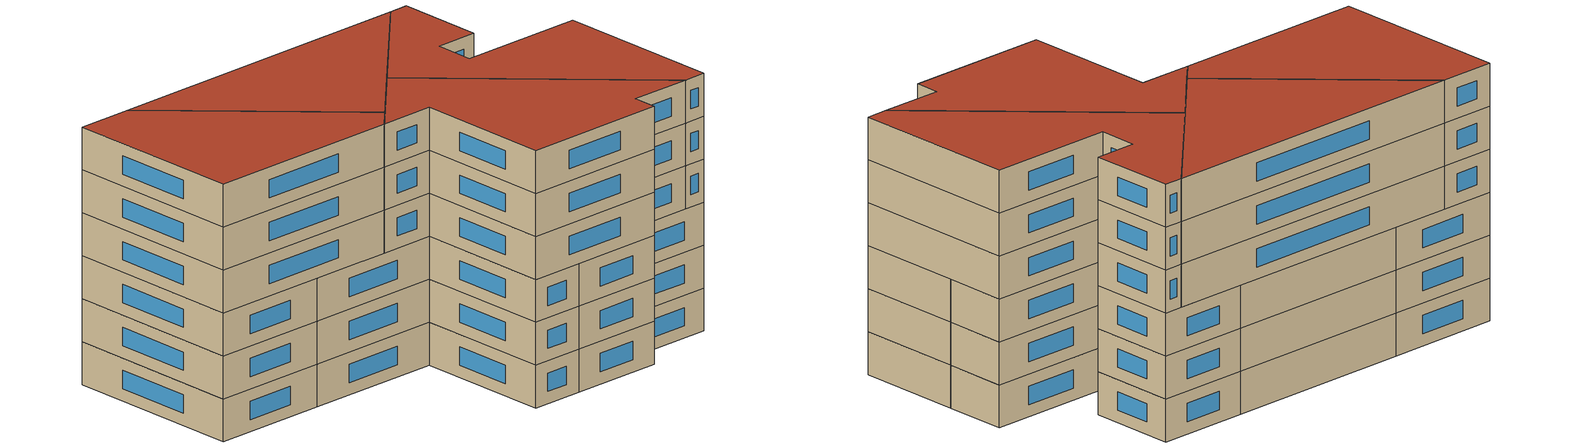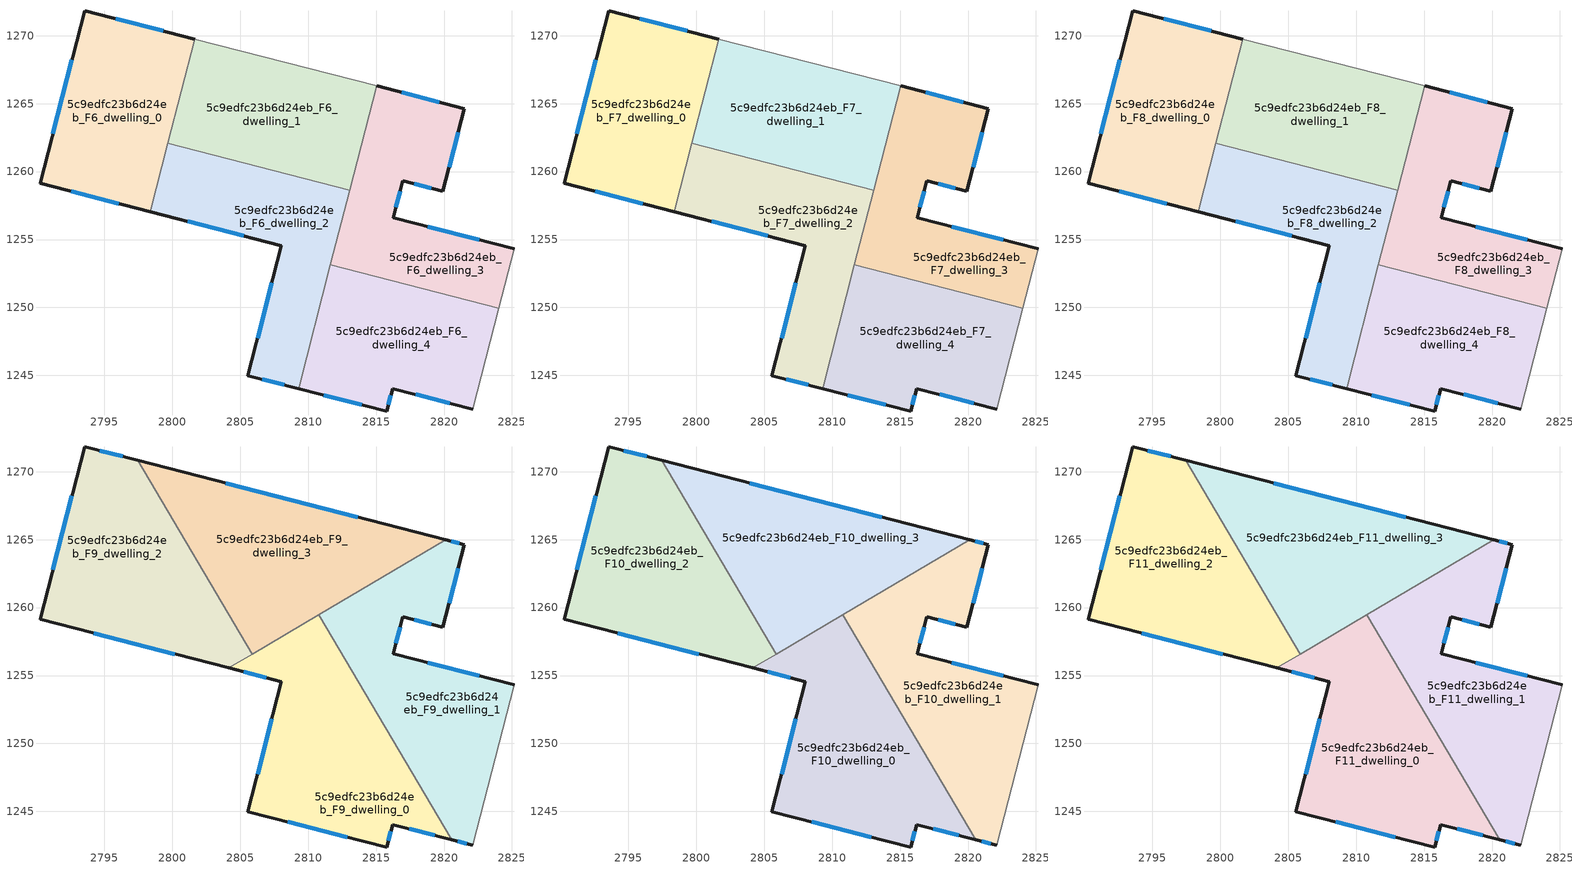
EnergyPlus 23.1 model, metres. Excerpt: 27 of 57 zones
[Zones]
5c9edfc23b6d24eb_F6_dwelling_0
 floor to 5c9edfc23b6d24eb_F5_dwelling_0 (EU_floor_Construction): 2801.64,1269.76 2798.36,1257.05 2790.26,1259.14 2793.54,1271.84 z18
 wall outside (EU_wall_Construction): 2801.64,1269.76 2793.54,1271.84 2790.26,1259.14 2798.36,1257.05 z18:21
 wall to 5c9edfc23b6d24eb_F6_dwelling_1 (EU_wall_Construction): 2799.66,1262.07 2801.64,1269.76 z18:21
 wall to 5c9edfc23b6d24eb_F6_dwelling_2 (EU_wall_Construction): 2798.36,1257.05 2799.66,1262.07 z18:21
 window (EU_Window_Construction): 2792.58,1258.54 2796.05,1257.65 / 2792.6,1268.21 2791.2,1262.77 / 2799.32,1270.35 2795.85,1271.25 z18.86:20.14
5c9edfc23b6d24eb_F6_dwelling_1
 floor to 5c9edfc23b6d24eb_F5_dwelling_1 (EU_floor_Construction): 2815.03,1266.3 2813.05,1258.62 2799.66,1262.07 2801.64,1269.76 z18
 wall to 5c9edfc23b6d24eb_F6_dwelling_2 (EU_wall_Construction): 2799.66,1262.07 2813.05,1258.62 z18:21
 wall adiabatic (EU_wall_Construction): 2815.03,1266.3 2801.64,1269.76 z18:21
 wall to 5c9edfc23b6d24eb_F6_dwelling_3 (EU_wall_Construction): 2813.05,1258.62 2815.03,1266.3 z18:21
5c9edfc23b6d24eb_F6_dwelling_2
 floor to 5c9edfc23b6d24eb_F5_dwelling_2 (EU_floor_Construction): 2813.05,1258.62 2809.29,1244.03 2805.57,1244.99 2808.04,1254.56 2798.36,1257.05 2799.66,1262.07 z18
 wall outside (EU_wall_Construction): 2798.36,1257.05 2808.04,1254.56 2805.57,1244.99 2809.29,1244.03 z18:21
 wall to 5c9edfc23b6d24eb_F6_dwelling_4 (EU_wall_Construction): 2809.29,1244.03 2811.64,1253.13 z18:21
 wall to 5c9edfc23b6d24eb_F6_dwelling_3 (EU_wall_Construction): 2811.64,1253.13 2813.05,1258.62 z18:21
 window (EU_Window_Construction): 2806.63,1244.71 2808.23,1244.3 / 2807.33,1251.82 2806.27,1247.72 / 2801.13,1256.34 2805.27,1255.27 z18.86:20.14
5c9edfc23b6d24eb_F6_dwelling_3
 floor to 5c9edfc23b6d24eb_F5_dwelling_3 (EU_floor_Construction): 2821.49,1264.64 2819.92,1258.57 2816.96,1259.33 2816.26,1256.61 2825.15,1254.32 2824.02,1249.94 2811.64,1253.13 2815.03,1266.3 z18
 wall outside (EU_wall_Construction): 2825.15,1254.32 2816.26,1256.61 2816.96,1259.33 2819.92,1258.57 2821.49,1264.64 2815.03,1266.3 z18:21
 wall adiabatic (EU_wall_Construction): 2824.02,1249.94 2825.15,1254.32 z18:21
 wall to 5c9edfc23b6d24eb_F6_dwelling_4 (EU_wall_Construction): 2811.64,1253.13 2824.02,1249.94 z18:21
 window (EU_Window_Construction): 2820.37,1260.3 2821.04,1262.9 / 2817.81,1259.11 2819.08,1258.79 / 2816.46,1257.39 2816.76,1258.56 / 2822.61,1254.97 2818.8,1255.96 / 2819.64,1265.11 2816.88,1265.83 z18.86:20.14
5c9edfc23b6d24eb_F6_dwelling_4
 floor to 5c9edfc23b6d24eb_F5_dwelling_4 (EU_floor_Construction): 2824.02,1249.94 2822.1,1242.51 2816.22,1244.03 2815.79,1242.35 2809.29,1244.03 2811.64,1253.13 z18
 wall outside (EU_wall_Construction): 2809.29,1244.03 2815.79,1242.35 2816.22,1244.03 2822.1,1242.51 z18:21
 wall adiabatic (EU_wall_Construction): 2822.1,1242.51 2824.02,1249.94 z18:21
 window (EU_Window_Construction): 2811.15,1243.55 2813.93,1242.83 / 2817.9,1243.59 2820.42,1242.94 / 2815.91,1242.83 2816.1,1243.55 z18.86:20.14
5c9edfc23b6d24eb_F7_dwelling_0
 floor to 5c9edfc23b6d24eb_F6_dwelling_0 (EU_floor_Construction): 2801.64,1269.76 2798.36,1257.05 2790.26,1259.14 2793.54,1271.84 z21
 wall outside (EU_wall_Construction): 2801.64,1269.76 2793.54,1271.84 2790.26,1259.14 2798.36,1257.05 z21:24
 wall to 5c9edfc23b6d24eb_F7_dwelling_1 (EU_wall_Construction): 2799.66,1262.07 2801.64,1269.76 z21:24
 wall to 5c9edfc23b6d24eb_F7_dwelling_2 (EU_wall_Construction): 2798.36,1257.05 2799.66,1262.07 z21:24
 window (EU_Window_Construction): 2792.58,1258.54 2796.05,1257.65 / 2792.6,1268.21 2791.2,1262.77 / 2799.32,1270.35 2795.85,1271.25 z21.86:23.14
5c9edfc23b6d24eb_F7_dwelling_1
 floor to 5c9edfc23b6d24eb_F6_dwelling_1 (EU_floor_Construction): 2815.03,1266.3 2813.05,1258.62 2799.66,1262.07 2801.64,1269.76 z21
 wall to 5c9edfc23b6d24eb_F7_dwelling_2 (EU_wall_Construction): 2799.66,1262.07 2813.05,1258.62 z21:24
 wall adiabatic (EU_wall_Construction): 2815.03,1266.3 2801.64,1269.76 z21:24
 wall to 5c9edfc23b6d24eb_F7_dwelling_3 (EU_wall_Construction): 2813.05,1258.62 2815.03,1266.3 z21:24
5c9edfc23b6d24eb_F7_dwelling_2
 floor to 5c9edfc23b6d24eb_F6_dwelling_2 (EU_floor_Construction): 2813.05,1258.62 2809.29,1244.03 2805.57,1244.99 2808.04,1254.56 2798.36,1257.05 2799.66,1262.07 z21
 wall outside (EU_wall_Construction): 2798.36,1257.05 2808.04,1254.56 2805.57,1244.99 2809.29,1244.03 z21:24
 wall to 5c9edfc23b6d24eb_F7_dwelling_4 (EU_wall_Construction): 2809.29,1244.03 2811.64,1253.13 z21:24
 wall to 5c9edfc23b6d24eb_F7_dwelling_3 (EU_wall_Construction): 2811.64,1253.13 2813.05,1258.62 z21:24
 window (EU_Window_Construction): 2806.63,1244.71 2808.23,1244.3 / 2807.33,1251.82 2806.27,1247.72 / 2801.13,1256.34 2805.27,1255.27 z21.86:23.14
5c9edfc23b6d24eb_F7_dwelling_3
 floor to 5c9edfc23b6d24eb_F6_dwelling_3 (EU_floor_Construction): 2821.49,1264.64 2819.92,1258.57 2816.96,1259.33 2816.26,1256.61 2825.15,1254.32 2824.02,1249.94 2811.64,1253.13 2815.03,1266.3 z21
 wall outside (EU_wall_Construction): 2825.15,1254.32 2816.26,1256.61 2816.96,1259.33 2819.92,1258.57 2821.49,1264.64 2815.03,1266.3 z21:24
 wall adiabatic (EU_wall_Construction): 2824.02,1249.94 2825.15,1254.32 z21:24
 wall to 5c9edfc23b6d24eb_F7_dwelling_4 (EU_wall_Construction): 2811.64,1253.13 2824.02,1249.94 z21:24
 window (EU_Window_Construction): 2820.37,1260.3 2821.04,1262.9 / 2817.81,1259.11 2819.08,1258.79 / 2816.46,1257.39 2816.76,1258.56 / 2822.61,1254.97 2818.8,1255.96 / 2819.64,1265.11 2816.88,1265.83 z21.86:23.14
5c9edfc23b6d24eb_F7_dwelling_4
 floor to 5c9edfc23b6d24eb_F6_dwelling_4 (EU_floor_Construction): 2824.02,1249.94 2822.1,1242.51 2816.22,1244.03 2815.79,1242.35 2809.29,1244.03 2811.64,1253.13 z21
 wall outside (EU_wall_Construction): 2809.29,1244.03 2815.79,1242.35 2816.22,1244.03 2822.1,1242.51 z21:24
 wall adiabatic (EU_wall_Construction): 2822.1,1242.51 2824.02,1249.94 z21:24
 window (EU_Window_Construction): 2811.15,1243.55 2813.93,1242.83 / 2817.9,1243.59 2820.42,1242.94 / 2815.91,1242.83 2816.1,1243.55 z21.86:23.14
5c9edfc23b6d24eb_F8_dwelling_0
 floor to 5c9edfc23b6d24eb_F7_dwelling_0 (EU_floor_Construction): 2801.64,1269.76 2798.36,1257.05 2790.26,1259.14 2793.54,1271.84 z24
 wall outside (EU_wall_Construction): 2801.64,1269.76 2793.54,1271.84 2790.26,1259.14 2798.36,1257.05 z24:27
 wall to 5c9edfc23b6d24eb_F8_dwelling_1 (EU_wall_Construction): 2799.66,1262.07 2801.64,1269.76 z24:27
 wall to 5c9edfc23b6d24eb_F8_dwelling_2 (EU_wall_Construction): 2798.36,1257.05 2799.66,1262.07 z24:27
 window (EU_Window_Construction): 2792.58,1258.54 2796.05,1257.65 / 2792.6,1268.21 2791.2,1262.77 / 2799.32,1270.35 2795.85,1271.25 z24.86:26.14
5c9edfc23b6d24eb_F8_dwelling_1
 floor to 5c9edfc23b6d24eb_F7_dwelling_1 (EU_floor_Construction): 2815.03,1266.3 2813.05,1258.62 2799.66,1262.07 2801.64,1269.76 z24
 wall to 5c9edfc23b6d24eb_F8_dwelling_2 (EU_wall_Construction): 2799.66,1262.07 2813.05,1258.62 z24:27
 wall adiabatic (EU_wall_Construction): 2815.03,1266.3 2801.64,1269.76 z24:27
 wall to 5c9edfc23b6d24eb_F8_dwelling_3 (EU_wall_Construction): 2813.05,1258.62 2815.03,1266.3 z24:27
5c9edfc23b6d24eb_F8_dwelling_2
 floor to 5c9edfc23b6d24eb_F7_dwelling_2 (EU_floor_Construction): 2813.05,1258.62 2809.29,1244.03 2805.57,1244.99 2808.04,1254.56 2798.36,1257.05 2799.66,1262.07 z24
 wall outside (EU_wall_Construction): 2798.36,1257.05 2808.04,1254.56 2805.57,1244.99 2809.29,1244.03 z24:27
 wall to 5c9edfc23b6d24eb_F8_dwelling_4 (EU_wall_Construction): 2809.29,1244.03 2811.64,1253.13 z24:27
 wall to 5c9edfc23b6d24eb_F8_dwelling_3 (EU_wall_Construction): 2811.64,1253.13 2813.05,1258.62 z24:27
 window (EU_Window_Construction): 2806.63,1244.71 2808.23,1244.3 / 2807.33,1251.82 2806.27,1247.72 / 2801.13,1256.34 2805.27,1255.27 z24.86:26.14
5c9edfc23b6d24eb_F8_dwelling_3
 floor to 5c9edfc23b6d24eb_F7_dwelling_3 (EU_floor_Construction): 2821.49,1264.64 2819.92,1258.57 2816.96,1259.33 2816.26,1256.61 2825.15,1254.32 2824.02,1249.94 2811.64,1253.13 2815.03,1266.3 z24
 wall outside (EU_wall_Construction): 2825.15,1254.32 2816.26,1256.61 2816.96,1259.33 2819.92,1258.57 2821.49,1264.64 2815.03,1266.3 z24:27
 wall adiabatic (EU_wall_Construction): 2824.02,1249.94 2825.15,1254.32 z24:27
 wall to 5c9edfc23b6d24eb_F8_dwelling_4 (EU_wall_Construction): 2811.64,1253.13 2824.02,1249.94 z24:27
 window (EU_Window_Construction): 2820.37,1260.3 2821.04,1262.9 / 2817.81,1259.11 2819.08,1258.79 / 2816.46,1257.39 2816.76,1258.56 / 2822.61,1254.97 2818.8,1255.96 / 2819.64,1265.11 2816.88,1265.83 z24.86:26.14
5c9edfc23b6d24eb_F8_dwelling_4
 floor to 5c9edfc23b6d24eb_F7_dwelling_4 (EU_floor_Construction): 2824.02,1249.94 2822.1,1242.51 2816.22,1244.03 2815.79,1242.35 2809.29,1244.03 2811.64,1253.13 z24
 wall outside (EU_wall_Construction): 2809.29,1244.03 2815.79,1242.35 2816.22,1244.03 2822.1,1242.51 z24:27
 wall adiabatic (EU_wall_Construction): 2822.1,1242.51 2824.02,1249.94 z24:27
 window (EU_Window_Construction): 2811.15,1243.55 2813.93,1242.83 / 2817.9,1243.59 2820.42,1242.94 / 2815.91,1242.83 2816.1,1243.55 z24.86:26.14
5c9edfc23b6d24eb_F9_dwelling_0
 floor to 5c9edfc23b6d24eb_F8_dwelling_4 (EU_floor_Construction): 2815.04,1252.26 2820.56,1242.91 2816.22,1244.03 2815.79,1242.35 2809.29,1244.03 2811.64,1253.13 z27
 floor to 5c9edfc23b6d24eb_F8_dwelling_2 (EU_floor_Construction): 2810.97,1259.16 2812.52,1256.53 2809.29,1244.03 2805.57,1244.99 2808.04,1254.56 2804.16,1255.56 2810.48,1259.29 z27
 floor to 5c9edfc23b6d24eb_F8_dwelling_3 (EU_floor_Construction): 2812.52,1256.53 2815.04,1252.26 2811.64,1253.13 z27
 floor to 5c9edfc23b6d24eb_F8_dwelling_1 (EU_floor_Construction): 2810.78,1259.47 2810.97,1259.16 2810.48,1259.29 z27
 wall outside (EU_wall_Construction): 2804.16,1255.56 2808.04,1254.56 2805.57,1244.99 2815.79,1242.35 2816.22,1244.03 2820.56,1242.91 z27:30
 wall to 5c9edfc23b6d24eb_F9_dwelling_1 (EU_wall_Construction): 2820.56,1242.91 2810.78,1259.47 z27:30
 wall to 5c9edfc23b6d24eb_F9_dwelling_3 (EU_wall_Construction): 2810.78,1259.47 2805.87,1256.57 z27:30
 wall to 5c9edfc23b6d24eb_F9_dwelling_2 (EU_wall_Construction): 2805.87,1256.57 2804.16,1255.56 z27:30
 window (EU_Window_Construction): 2807.33,1251.82 2806.27,1247.72 / 2805.27,1255.27 2806.93,1254.84 / 2817.46,1243.71 2819.32,1243.23 / 2815.91,1242.83 2816.1,1243.55 / 2808.49,1244.23 2812.87,1243.1 z27.86:29.14
5c9edfc23b6d24eb_F9_dwelling_1
 floor to 5c9edfc23b6d24eb_F8_dwelling_3 (EU_floor_Construction): 2821.49,1264.64 2819.92,1258.57 2816.96,1259.33 2816.26,1256.61 2825.15,1254.32 2824.02,1249.94 2815.04,1252.26 2812.52,1256.54 2813.72,1261.2 2820.14,1264.99 z27
 floor to 5c9edfc23b6d24eb_F8_dwelling_4 (EU_floor_Construction): 2824.02,1249.94 2822.1,1242.51 2820.56,1242.91 2815.04,1252.26 z27
 floor to 5c9edfc23b6d24eb_F8_dwelling_1 (EU_floor_Construction): 2813.72,1261.2 2813.05,1258.62 2810.97,1259.16 2810.78,1259.47 z27
 floor to 5c9edfc23b6d24eb_F8_dwelling_2 (EU_floor_Construction): 2813.05,1258.62 2812.52,1256.54 2810.97,1259.16 z27
 wall outside (EU_wall_Construction): 2820.56,1242.91 2822.1,1242.51 / 2825.15,1254.32 2816.26,1256.61 2816.96,1259.33 2819.92,1258.57 2821.49,1264.64 2820.14,1264.99 z27:30
 wall adiabatic (EU_wall_Construction): 2822.1,1242.51 2825.15,1254.32 z27:30
 wall to 5c9edfc23b6d24eb_F9_dwelling_3 (EU_wall_Construction): 2820.14,1264.99 2810.79,1259.47 z27:30
 window (EU_Window_Construction): 2821,1242.79 2821.66,1242.62 / 2821.1,1264.74 2820.52,1264.89 / 2820.37,1260.3 2821.04,1262.9 / 2817.81,1259.11 2819.08,1258.79 / 2816.46,1257.39 2816.76,1258.56 / 2822.61,1254.97 2818.8,1255.96 z27.86:29.14
5c9edfc23b6d24eb_F9_dwelling_2
 floor to 5c9edfc23b6d24eb_F8_dwelling_0 (EU_floor_Construction): 2797.46,1270.83 2800.56,1265.58 2798.36,1257.05 2790.26,1259.14 2793.54,1271.84 z27
 floor to 5c9edfc23b6d24eb_F8_dwelling_1 (EU_floor_Construction): 2800.56,1265.58 2803.16,1261.17 2799.66,1262.07 z27
 floor to 5c9edfc23b6d24eb_F8_dwelling_2 (EU_floor_Construction): 2803.16,1261.17 2805.87,1256.57 2804.16,1255.56 2798.36,1257.05 2799.66,1262.07 z27
 wall outside (EU_wall_Construction): 2797.46,1270.83 2793.54,1271.84 2790.26,1259.14 2804.16,1255.56 z27:30
 wall to 5c9edfc23b6d24eb_F9_dwelling_3 (EU_wall_Construction): 2805.87,1256.57 2797.46,1270.83 z27:30
 window (EU_Window_Construction): 2794.23,1258.11 2800.19,1256.58 / 2792.6,1268.21 2791.2,1262.77 / 2796.34,1271.12 2794.66,1271.56 z27.86:29.14
5c9edfc23b6d24eb_F9_dwelling_3
 floor to 5c9edfc23b6d24eb_F8_dwelling_1 (EU_floor_Construction): 2815.03,1266.3 2813.72,1261.2 2810.48,1259.29 2803.16,1261.17 2800.56,1265.58 2801.64,1269.76 z27
 floor to 5c9edfc23b6d24eb_F8_dwelling_0 (EU_floor_Construction): 2801.64,1269.76 2800.56,1265.58 2797.46,1270.83 z27
 floor to 5c9edfc23b6d24eb_F8_dwelling_3 (EU_floor_Construction): 2820.14,1264.99 2813.72,1261.2 2815.03,1266.3 z27
 floor to 5c9edfc23b6d24eb_F8_dwelling_2 (EU_floor_Construction): 2810.48,1259.29 2805.87,1256.57 2803.16,1261.17 z27
 wall outside (EU_wall_Construction): 2820.14,1264.99 2797.46,1270.83 z27:30
 window (EU_Window_Construction): 2813.66,1266.66 2803.94,1269.16 z27.86:29.14
5c9edfc23b6d24eb_F10_dwelling_0
 floor to 5c9edfc23b6d24eb_F9_dwelling_0 (EU_floor_Construction): 2810.78,1259.47 2820.56,1242.91 2816.22,1244.03 2815.79,1242.35 2805.57,1244.99 2808.04,1254.56 2804.16,1255.56 z30
 wall outside (EU_wall_Construction): 2804.16,1255.56 2808.04,1254.56 2805.57,1244.99 2815.79,1242.35 2816.22,1244.03 2820.56,1242.91 z30:33
 wall to 5c9edfc23b6d24eb_F10_dwelling_1 (EU_wall_Construction): 2820.56,1242.91 2810.78,1259.47 z30:33
 wall to 5c9edfc23b6d24eb_F10_dwelling_3 (EU_wall_Construction): 2810.78,1259.47 2805.87,1256.57 z30:33
 wall to 5c9edfc23b6d24eb_F10_dwelling_2 (EU_wall_Construction): 2805.87,1256.57 2804.16,1255.56 z30:33
 window (EU_Window_Construction): 2807.33,1251.82 2806.27,1247.72 / 2805.27,1255.27 2806.93,1254.84 / 2817.46,1243.71 2819.32,1243.23 / 2815.91,1242.83 2816.1,1243.55 / 2808.49,1244.23 2812.87,1243.1 z30.86:32.14
5c9edfc23b6d24eb_F10_dwelling_1
 floor to 5c9edfc23b6d24eb_F9_dwelling_1 (EU_floor_Construction): 2821.49,1264.64 2819.92,1258.57 2816.96,1259.33 2816.26,1256.61 2825.15,1254.32 2822.1,1242.51 2820.56,1242.91 2810.78,1259.47 2820.14,1264.99 z30
 wall outside (EU_wall_Construction): 2820.56,1242.91 2822.1,1242.51 / 2825.15,1254.32 2816.26,1256.61 2816.96,1259.33 2819.92,1258.57 2821.49,1264.64 2820.14,1264.99 z30:33
 wall adiabatic (EU_wall_Construction): 2822.1,1242.51 2825.15,1254.32 z30:33
 wall to 5c9edfc23b6d24eb_F10_dwelling_3 (EU_wall_Construction): 2820.14,1264.99 2810.79,1259.47 z30:33
 window (EU_Window_Construction): 2821,1242.79 2821.66,1242.62 / 2821.1,1264.74 2820.52,1264.89 / 2820.37,1260.3 2821.04,1262.9 / 2817.81,1259.11 2819.08,1258.79 / 2816.46,1257.39 2816.76,1258.56 / 2822.61,1254.97 2818.8,1255.96 z30.86:32.14
5c9edfc23b6d24eb_F10_dwelling_2
 floor to 5c9edfc23b6d24eb_F9_dwelling_2 (EU_floor_Construction): 2797.46,1270.83 2805.87,1256.57 2804.16,1255.56 2790.26,1259.14 2793.54,1271.84 z30
 wall outside (EU_wall_Construction): 2797.46,1270.83 2793.54,1271.84 2790.26,1259.14 2804.16,1255.56 z30:33
 wall to 5c9edfc23b6d24eb_F10_dwelling_3 (EU_wall_Construction): 2805.87,1256.57 2797.46,1270.83 z30:33
 window (EU_Window_Construction): 2794.23,1258.11 2800.19,1256.58 / 2792.6,1268.21 2791.2,1262.77 / 2796.34,1271.12 2794.66,1271.56 z30.86:32.14
5c9edfc23b6d24eb_F10_dwelling_3
 floor to 5c9edfc23b6d24eb_F9_dwelling_3 (EU_floor_Construction): 2820.14,1264.99 2805.87,1256.57 2797.46,1270.83 z30
 wall outside (EU_wall_Construction): 2820.14,1264.99 2797.46,1270.83 z30:33
 window (EU_Window_Construction): 2813.66,1266.66 2803.94,1269.16 z30.86:32.14
5c9edfc23b6d24eb_F11_dwelling_0
 floor to 5c9edfc23b6d24eb_F10_dwelling_0 (EU_floor_Construction): 2810.78,1259.47 2820.56,1242.91 2816.22,1244.03 2815.79,1242.35 2805.57,1244.99 2808.04,1254.56 2804.16,1255.56 z33
 wall outside (EU_wall_Construction): 2804.16,1255.56 2808.04,1254.56 2805.57,1244.99 2815.79,1242.35 2816.22,1244.03 2820.56,1242.91 z33:36
 wall to 5c9edfc23b6d24eb_F11_dwelling_1 (EU_wall_Construction): 2820.56,1242.91 2810.78,1259.47 z33:36
 wall to 5c9edfc23b6d24eb_F11_dwelling_3 (EU_wall_Construction): 2810.78,1259.47 2805.87,1256.57 z33:36
 wall to 5c9edfc23b6d24eb_F11_dwelling_2 (EU_wall_Construction): 2805.87,1256.57 2804.16,1255.56 z33:36
 window (EU_Window_Construction): 2807.33,1251.82 2806.27,1247.72 / 2805.27,1255.27 2806.93,1254.84 / 2817.46,1243.71 2819.32,1243.23 / 2815.91,1242.83 2816.1,1243.55 / 2808.49,1244.23 2812.87,1243.1 z33.86:35.14
 roof outside (EU_roof_Construction): 2820.56,1242.91 2810.78,1259.47 2804.16,1255.56 2808.04,1254.56 2805.57,1244.99 2815.79,1242.35 2816.22,1244.03 z36
5c9edfc23b6d24eb_F11_dwelling_1
 floor to 5c9edfc23b6d24eb_F10_dwelling_1 (EU_floor_Construction): 2821.49,1264.64 2819.92,1258.57 2816.96,1259.33 2816.26,1256.61 2825.15,1254.32 2822.1,1242.51 2820.56,1242.91 2810.78,1259.47 2820.14,1264.99 z33
 wall outside (EU_wall_Construction): 2820.56,1242.91 2822.1,1242.51 / 2825.15,1254.32 2816.26,1256.61 2816.96,1259.33 2819.92,1258.57 2821.49,1264.64 2820.14,1264.99 z33:36
 wall adiabatic (EU_wall_Construction): 2822.1,1242.51 2825.15,1254.32 z33:36
 wall to 5c9edfc23b6d24eb_F11_dwelling_3 (EU_wall_Construction): 2820.14,1264.99 2810.79,1259.47 z33:36
 window (EU_Window_Construction): 2821,1242.79 2821.66,1242.62 / 2821.1,1264.74 2820.52,1264.89 / 2820.37,1260.3 2821.04,1262.9 / 2817.81,1259.11 2819.08,1258.79 / 2816.46,1257.39 2816.76,1258.56 / 2822.61,1254.97 2818.8,1255.96 z33.86:35.14
 roof outside (EU_roof_Construction): 2822.1,1242.51 2825.15,1254.32 2816.26,1256.61 2816.96,1259.33 2819.92,1258.57 2821.49,1264.64 2820.14,1264.99 2810.78,1259.47 2820.56,1242.91 z36
5c9edfc23b6d24eb_F11_dwelling_2
 floor to 5c9edfc23b6d24eb_F10_dwelling_2 (EU_floor_Construction): 2797.46,1270.83 2805.87,1256.57 2804.16,1255.56 2790.26,1259.14 2793.54,1271.84 z33
 wall outside (EU_wall_Construction): 2797.46,1270.83 2793.54,1271.84 2790.26,1259.14 2804.16,1255.56 z33:36
 wall to 5c9edfc23b6d24eb_F11_dwelling_3 (EU_wall_Construction): 2805.87,1256.57 2797.46,1270.83 z33:36
 window (EU_Window_Construction): 2794.23,1258.11 2800.19,1256.58 / 2792.6,1268.21 2791.2,1262.77 / 2796.34,1271.12 2794.66,1271.56 z33.86:35.14
 roof outside (EU_roof_Construction): 2805.87,1256.57 2797.46,1270.83 2793.54,1271.84 2790.26,1259.14 2804.16,1255.56 z36
5c9edfc23b6d24eb_F11_dwelling_3
 floor to 5c9edfc23b6d24eb_F10_dwelling_3 (EU_floor_Construction): 2820.14,1264.99 2805.87,1256.57 2797.46,1270.83 z33
 wall outside (EU_wall_Construction): 2820.14,1264.99 2797.46,1270.83 z33:36
 window (EU_Window_Construction): 2813.66,1266.66 2803.94,1269.16 z33.86:35.14
 roof outside (EU_roof_Construction): 2820.14,1264.99 2797.46,1270.83 2805.87,1256.57 z36
[Building]
EU S2 Campaign: North Axis=0; Terrain=City; Solar Distribution=FullExterior
[Site:Location]
Helsinki-Vantaa.AP: Latitude=60.317; Longitude=24.963; Time Zone=2; Elevation=54.6
[SizingPeriod:WeatherFileDays]
AnnualSizingPeriod: Begin Month=1; Begin Day of Month=1; End Month=12; End Day of Month=31; Day of Week for Start Day=Monday; Use Weather File Daylight Saving Period=No; Use Weather File Rain and Snow Indicators=No
[MATERIAL]
EU_InternalMass_Material: Roughness=MediumRough; Thickness=0.1; Conductivity=1; Density=1800; Specific Heat=900; Thermal Absorptance=0.9; Solar Absorptance=0.7; Visible Absorptance=0.7
[MATERIAL:NOMASS] Roughness=MediumRough; Thermal Absorptance=0.9; Solar Absorptance=0.7; Visible Absorptance=0.7
Name | Thermal Resistance
EU_wall_NoMass | 5.91765
EU_roof_NoMass | 11.1778
EU_floor_NoMass | 6.2875
[WINDOWMATERIAL:SIMPLEGLAZINGSYSTEM]
EU_Window_SimpleGlazing: UFactor=0.994035; Solar Heat Gain Coefficient=0.7; Visible Transmittance=0.7
[CONSTRUCTION]
EU_wall_Construction: EU_wall_NoMass
EU_roof_Construction: EU_roof_NoMass
EU_floor_Construction: EU_floor_NoMass
EU_Window_Construction: EU_Window_SimpleGlazing
EU_InternalMass_Construction: EU_InternalMass_Material
[ZONE] Type=1; Multiplier=1; Ceiling Height=autocalculate; Floor Area=autocalculate; Part of Total Floor Area=Yes
Name | Volume
5c9edfc23b6d24eb_F6_dwelling_0; 5c9edfc23b6d24eb_F7_dwelling_0; 5c9edfc23b6d24eb_F8_dwelling_0 | 329.24
5c9edfc23b6d24eb_F9_dwelling_0; 5c9edfc23b6d24eb_F10_dwelling_0; 5c9edfc23b6d24eb_F11_dwelling_0 | 411.517
5c9edfc23b6d24eb_F6_dwelling_1; 5c9edfc23b6d24eb_F7_dwelling_1; 5c9edfc23b6d24eb_F8_dwelling_1 | 329.251
5c9edfc23b6d24eb_F9_dwelling_1; 5c9edfc23b6d24eb_F10_dwelling_1; 5c9edfc23b6d24eb_F11_dwelling_1 | 411.578
5c9edfc23b6d24eb_F6_dwelling_2; 5c9edfc23b6d24eb_F7_dwelling_2; 5c9edfc23b6d24eb_F8_dwelling_2 | 329.258
5c9edfc23b6d24eb_F9_dwelling_2; 5c9edfc23b6d24eb_F10_dwelling_2; 5c9edfc23b6d24eb_F11_dwelling_2 | 411.571
5c9edfc23b6d24eb_F6_dwelling_3; 5c9edfc23b6d24eb_F7_dwelling_3; 5c9edfc23b6d24eb_F8_dwelling_3 | 329.235
5c9edfc23b6d24eb_F9_dwelling_3; 5c9edfc23b6d24eb_F10_dwelling_3; 5c9edfc23b6d24eb_F11_dwelling_3 | 411.538
5c9edfc23b6d24eb_F6_dwelling_4; 5c9edfc23b6d24eb_F7_dwelling_4; 5c9edfc23b6d24eb_F8_dwelling_4 | 329.231
[INTERNALMASS] Construction=EU_InternalMass_Construction
Name | Zone or ZoneList | Surface Area
5c9edfc23b6d24eb_F6_dwelling_0_EU_InternalMass | 5c9edfc23b6d24eb_F6_dwelling_0 | 109.746
5c9edfc23b6d24eb_F6_dwelling_1_EU_InternalMass | 5c9edfc23b6d24eb_F6_dwelling_1 | 109.748
5c9edfc23b6d24eb_F6_dwelling_2_EU_InternalMass | 5c9edfc23b6d24eb_F6_dwelling_2 | 109.755
5c9edfc23b6d24eb_F6_dwelling_3_EU_InternalMass | 5c9edfc23b6d24eb_F6_dwelling_3 | 109.744
5c9edfc23b6d24eb_F6_dwelling_4_EU_InternalMass | 5c9edfc23b6d24eb_F6_dwelling_4 | 109.743
5c9edfc23b6d24eb_F7_dwelling_0_EU_InternalMass | 5c9edfc23b6d24eb_F7_dwelling_0 | 109.746
5c9edfc23b6d24eb_F7_dwelling_1_EU_InternalMass | 5c9edfc23b6d24eb_F7_dwelling_1 | 109.748
5c9edfc23b6d24eb_F7_dwelling_2_EU_InternalMass | 5c9edfc23b6d24eb_F7_dwelling_2 | 109.755
5c9edfc23b6d24eb_F7_dwelling_3_EU_InternalMass | 5c9edfc23b6d24eb_F7_dwelling_3 | 109.744
5c9edfc23b6d24eb_F7_dwelling_4_EU_InternalMass | 5c9edfc23b6d24eb_F7_dwelling_4 | 109.743
5c9edfc23b6d24eb_F8_dwelling_0_EU_InternalMass | 5c9edfc23b6d24eb_F8_dwelling_0 | 109.746
5c9edfc23b6d24eb_F8_dwelling_1_EU_InternalMass | 5c9edfc23b6d24eb_F8_dwelling_1 | 109.748
5c9edfc23b6d24eb_F8_dwelling_2_EU_InternalMass | 5c9edfc23b6d24eb_F8_dwelling_2 | 109.755
5c9edfc23b6d24eb_F8_dwelling_3_EU_InternalMass | 5c9edfc23b6d24eb_F8_dwelling_3 | 109.744
5c9edfc23b6d24eb_F8_dwelling_4_EU_InternalMass | 5c9edfc23b6d24eb_F8_dwelling_4 | 109.743
5c9edfc23b6d24eb_F9_dwelling_0_EU_InternalMass | 5c9edfc23b6d24eb_F9_dwelling_0 | 137.172
5c9edfc23b6d24eb_F9_dwelling_1_EU_InternalMass | 5c9edfc23b6d24eb_F9_dwelling_1 | 137.192
5c9edfc23b6d24eb_F9_dwelling_2_EU_InternalMass | 5c9edfc23b6d24eb_F9_dwelling_2 | 137.19
5c9edfc23b6d24eb_F9_dwelling_3_EU_InternalMass | 5c9edfc23b6d24eb_F9_dwelling_3 | 137.179
5c9edfc23b6d24eb_F10_dwelling_0_EU_InternalMass | 5c9edfc23b6d24eb_F10_dwelling_0 | 137.172
5c9edfc23b6d24eb_F10_dwelling_1_EU_InternalMass | 5c9edfc23b6d24eb_F10_dwelling_1 | 137.192
5c9edfc23b6d24eb_F10_dwelling_2_EU_InternalMass | 5c9edfc23b6d24eb_F10_dwelling_2 | 137.19
5c9edfc23b6d24eb_F10_dwelling_3_EU_InternalMass | 5c9edfc23b6d24eb_F10_dwelling_3 | 137.179
5c9edfc23b6d24eb_F11_dwelling_0_EU_InternalMass | 5c9edfc23b6d24eb_F11_dwelling_0 | 137.172
5c9edfc23b6d24eb_F11_dwelling_1_EU_InternalMass | 5c9edfc23b6d24eb_F11_dwelling_1 | 137.192
5c9edfc23b6d24eb_F11_dwelling_2_EU_InternalMass | 5c9edfc23b6d24eb_F11_dwelling_2 | 137.19
5c9edfc23b6d24eb_F11_dwelling_3_EU_InternalMass | 5c9edfc23b6d24eb_F11_dwelling_3 | 137.179
[OTHEREQUIPMENT] Fuel Type=Electricity; Design Level Calculation Method=Watts/Area; Power per Zone Floor Area=1; Fraction Latent=0; Fraction Radiant=0; Fraction Lost=0; Carbon Dioxide Generation Rate=0; EndUse Subcategory=EU_Step8_InternalGains
Name | Zone or ZoneList or Space or SpaceList | Schedule
EU_Step8_InternalGain_5c9edfc23b6d24eb_F6_dwelling_0_f000 | 5c9edfc23b6d24eb_F6_dwelling_0 | EU_Step8_GainSchedule_5c9edfc23b6d24eb_F6_dwelling_0_f000
EU_Step8_InternalGain_5c9edfc23b6d24eb_F6_dwelling_1_f000 | 5c9edfc23b6d24eb_F6_dwelling_1 | EU_Step8_GainSchedule_5c9edfc23b6d24eb_F6_dwelling_1_f000
EU_Step8_InternalGain_5c9edfc23b6d24eb_F6_dwelling_2_f000 | 5c9edfc23b6d24eb_F6_dwelling_2 | EU_Step8_GainSchedule_5c9edfc23b6d24eb_F6_dwelling_2_f000
EU_Step8_InternalGain_5c9edfc23b6d24eb_F6_dwelling_3_f000 | 5c9edfc23b6d24eb_F6_dwelling_3 | EU_Step8_GainSchedule_5c9edfc23b6d24eb_F6_dwelling_3_f000
EU_Step8_InternalGain_5c9edfc23b6d24eb_F6_dwelling_4_f000 | 5c9edfc23b6d24eb_F6_dwelling_4 | EU_Step8_GainSchedule_5c9edfc23b6d24eb_F6_dwelling_4_f000
EU_Step8_InternalGain_5c9edfc23b6d24eb_F7_dwelling_0_f000 | 5c9edfc23b6d24eb_F7_dwelling_0 | EU_Step8_GainSchedule_5c9edfc23b6d24eb_F7_dwelling_0_f000
EU_Step8_InternalGain_5c9edfc23b6d24eb_F7_dwelling_1_f000 | 5c9edfc23b6d24eb_F7_dwelling_1 | EU_Step8_GainSchedule_5c9edfc23b6d24eb_F7_dwelling_1_f000
EU_Step8_InternalGain_5c9edfc23b6d24eb_F7_dwelling_2_f000 | 5c9edfc23b6d24eb_F7_dwelling_2 | EU_Step8_GainSchedule_5c9edfc23b6d24eb_F7_dwelling_2_f000
EU_Step8_InternalGain_5c9edfc23b6d24eb_F7_dwelling_3_f000 | 5c9edfc23b6d24eb_F7_dwelling_3 | EU_Step8_GainSchedule_5c9edfc23b6d24eb_F7_dwelling_3_f000
EU_Step8_InternalGain_5c9edfc23b6d24eb_F7_dwelling_4_f000 | 5c9edfc23b6d24eb_F7_dwelling_4 | EU_Step8_GainSchedule_5c9edfc23b6d24eb_F7_dwelling_4_f000
EU_Step8_InternalGain_5c9edfc23b6d24eb_F8_dwelling_0_f000 | 5c9edfc23b6d24eb_F8_dwelling_0 | EU_Step8_GainSchedule_5c9edfc23b6d24eb_F8_dwelling_0_f000
EU_Step8_InternalGain_5c9edfc23b6d24eb_F8_dwelling_1_f000 | 5c9edfc23b6d24eb_F8_dwelling_1 | EU_Step8_GainSchedule_5c9edfc23b6d24eb_F8_dwelling_1_f000
EU_Step8_InternalGain_5c9edfc23b6d24eb_F8_dwelling_2_f000 | 5c9edfc23b6d24eb_F8_dwelling_2 | EU_Step8_GainSchedule_5c9edfc23b6d24eb_F8_dwelling_2_f000
EU_Step8_InternalGain_5c9edfc23b6d24eb_F8_dwelling_3_f000 | 5c9edfc23b6d24eb_F8_dwelling_3 | EU_Step8_GainSchedule_5c9edfc23b6d24eb_F8_dwelling_3_f000
EU_Step8_InternalGain_5c9edfc23b6d24eb_F8_dwelling_4_f000 | 5c9edfc23b6d24eb_F8_dwelling_4 | EU_Step8_GainSchedule_5c9edfc23b6d24eb_F8_dwelling_4_f000
EU_Step8_InternalGain_5c9edfc23b6d24eb_F9_dwelling_0_f000 | 5c9edfc23b6d24eb_F9_dwelling_0 | EU_Step8_GainSchedule_5c9edfc23b6d24eb_F9_dwelling_0_f000
EU_Step8_InternalGain_5c9edfc23b6d24eb_F9_dwelling_1_f000 | 5c9edfc23b6d24eb_F9_dwelling_1 | EU_Step8_GainSchedule_5c9edfc23b6d24eb_F9_dwelling_1_f000
EU_Step8_InternalGain_5c9edfc23b6d24eb_F9_dwelling_2_f000 | 5c9edfc23b6d24eb_F9_dwelling_2 | EU_Step8_GainSchedule_5c9edfc23b6d24eb_F9_dwelling_2_f000
EU_Step8_InternalGain_5c9edfc23b6d24eb_F9_dwelling_3_f000 | 5c9edfc23b6d24eb_F9_dwelling_3 | EU_Step8_GainSchedule_5c9edfc23b6d24eb_F9_dwelling_3_f000
EU_Step8_InternalGain_5c9edfc23b6d24eb_F10_dwelling_0_f000 | 5c9edfc23b6d24eb_F10_dwelling_0 | EU_Step8_GainSchedule_5c9edfc23b6d24eb_F10_dwelling_0_f000
EU_Step8_InternalGain_5c9edfc23b6d24eb_F10_dwelling_1_f000 | 5c9edfc23b6d24eb_F10_dwelling_1 | EU_Step8_GainSchedule_5c9edfc23b6d24eb_F10_dwelling_1_f000
EU_Step8_InternalGain_5c9edfc23b6d24eb_F10_dwelling_2_f000 | 5c9edfc23b6d24eb_F10_dwelling_2 | EU_Step8_GainSchedule_5c9edfc23b6d24eb_F10_dwelling_2_f000
EU_Step8_InternalGain_5c9edfc23b6d24eb_F10_dwelling_3_f000 | 5c9edfc23b6d24eb_F10_dwelling_3 | EU_Step8_GainSchedule_5c9edfc23b6d24eb_F10_dwelling_3_f000
EU_Step8_InternalGain_5c9edfc23b6d24eb_F11_dwelling_0_f000 | 5c9edfc23b6d24eb_F11_dwelling_0 | EU_Step8_GainSchedule_5c9edfc23b6d24eb_F11_dwelling_0_f000
EU_Step8_InternalGain_5c9edfc23b6d24eb_F11_dwelling_1_f000 | 5c9edfc23b6d24eb_F11_dwelling_1 | EU_Step8_GainSchedule_5c9edfc23b6d24eb_F11_dwelling_1_f000
EU_Step8_InternalGain_5c9edfc23b6d24eb_F11_dwelling_2_f000 | 5c9edfc23b6d24eb_F11_dwelling_2 | EU_Step8_GainSchedule_5c9edfc23b6d24eb_F11_dwelling_2_f000
EU_Step8_InternalGain_5c9edfc23b6d24eb_F11_dwelling_3_f000 | 5c9edfc23b6d24eb_F11_dwelling_3 | EU_Step8_GainSchedule_5c9edfc23b6d24eb_F11_dwelling_3_f000
[ZONEVENTILATION:DESIGNFLOWRATE] Schedule=EU_AlwaysOn; Design Flow Rate Calculation Method=AirChanges/Hour; Air Changes per Hour=0.596421; Ventilation Type=Natural; Fan Pressure Rise=0; Fan Total Efficiency=1; Constant Term Coefficient=1; Temperature Term Coefficient=0; Velocity Term Coefficient=0; Velocity Squared Term Coefficient=0; Minimum Indoor Temperature=-100; Maximum Indoor Temperature=100; Delta Temperature=-100; Minimum Outdoor Temperature=-100; Maximum Outdoor Temperature=100; Maximum Wind Speed=40
Name | Zone or ZoneList or Space or SpaceList
EU_ConstantAir_5c9edfc23b6d24eb_F6_dwelling_0 | 5c9edfc23b6d24eb_F6_dwelling_0
EU_ConstantAir_5c9edfc23b6d24eb_F6_dwelling_1 | 5c9edfc23b6d24eb_F6_dwelling_1
EU_ConstantAir_5c9edfc23b6d24eb_F6_dwelling_2 | 5c9edfc23b6d24eb_F6_dwelling_2
EU_ConstantAir_5c9edfc23b6d24eb_F6_dwelling_3 | 5c9edfc23b6d24eb_F6_dwelling_3
EU_ConstantAir_5c9edfc23b6d24eb_F6_dwelling_4 | 5c9edfc23b6d24eb_F6_dwelling_4
EU_ConstantAir_5c9edfc23b6d24eb_F7_dwelling_0 | 5c9edfc23b6d24eb_F7_dwelling_0
EU_ConstantAir_5c9edfc23b6d24eb_F7_dwelling_1 | 5c9edfc23b6d24eb_F7_dwelling_1
EU_ConstantAir_5c9edfc23b6d24eb_F7_dwelling_2 | 5c9edfc23b6d24eb_F7_dwelling_2
EU_ConstantAir_5c9edfc23b6d24eb_F7_dwelling_3 | 5c9edfc23b6d24eb_F7_dwelling_3
EU_ConstantAir_5c9edfc23b6d24eb_F7_dwelling_4 | 5c9edfc23b6d24eb_F7_dwelling_4
EU_ConstantAir_5c9edfc23b6d24eb_F8_dwelling_0 | 5c9edfc23b6d24eb_F8_dwelling_0
EU_ConstantAir_5c9edfc23b6d24eb_F8_dwelling_1 | 5c9edfc23b6d24eb_F8_dwelling_1
EU_ConstantAir_5c9edfc23b6d24eb_F8_dwelling_2 | 5c9edfc23b6d24eb_F8_dwelling_2
EU_ConstantAir_5c9edfc23b6d24eb_F8_dwelling_3 | 5c9edfc23b6d24eb_F8_dwelling_3
EU_ConstantAir_5c9edfc23b6d24eb_F8_dwelling_4 | 5c9edfc23b6d24eb_F8_dwelling_4
EU_ConstantAir_5c9edfc23b6d24eb_F9_dwelling_0 | 5c9edfc23b6d24eb_F9_dwelling_0
EU_ConstantAir_5c9edfc23b6d24eb_F9_dwelling_1 | 5c9edfc23b6d24eb_F9_dwelling_1
EU_ConstantAir_5c9edfc23b6d24eb_F9_dwelling_2 | 5c9edfc23b6d24eb_F9_dwelling_2
EU_ConstantAir_5c9edfc23b6d24eb_F9_dwelling_3 | 5c9edfc23b6d24eb_F9_dwelling_3
EU_ConstantAir_5c9edfc23b6d24eb_F10_dwelling_0 | 5c9edfc23b6d24eb_F10_dwelling_0
EU_ConstantAir_5c9edfc23b6d24eb_F10_dwelling_1 | 5c9edfc23b6d24eb_F10_dwelling_1
EU_ConstantAir_5c9edfc23b6d24eb_F10_dwelling_2 | 5c9edfc23b6d24eb_F10_dwelling_2
EU_ConstantAir_5c9edfc23b6d24eb_F10_dwelling_3 | 5c9edfc23b6d24eb_F10_dwelling_3
EU_ConstantAir_5c9edfc23b6d24eb_F11_dwelling_0 | 5c9edfc23b6d24eb_F11_dwelling_0
EU_ConstantAir_5c9edfc23b6d24eb_F11_dwelling_1 | 5c9edfc23b6d24eb_F11_dwelling_1
EU_ConstantAir_5c9edfc23b6d24eb_F11_dwelling_2 | 5c9edfc23b6d24eb_F11_dwelling_2
EU_ConstantAir_5c9edfc23b6d24eb_F11_dwelling_3 | 5c9edfc23b6d24eb_F11_dwelling_3
[HVACTEMPLATE:THERMOSTAT] Constant Heating Setpoint=20; Constant Cooling Setpoint=50
EU_HeatOnly_5c9edfc23b6d24eb_F3_dwelling_3; EU_HeatOnly_5c9edfc23b6d24eb_F3_dwelling_4; EU_HeatOnly_5c9edfc23b6d24eb_F4_dwelling_0; EU_HeatOnly_5c9edfc23b6d24eb_F4_dwelling_1; EU_HeatOnly_5c9edfc23b6d24eb_F4_dwelling_2; EU_HeatOnly_5c9edfc23b6d24eb_F4_dwelling_3; EU_HeatOnly_5c9edfc23b6d24eb_F4_dwelling_4; EU_HeatOnly_5c9edfc23b6d24eb_F5_dwelling_0; EU_HeatOnly_5c9edfc23b6d24eb_F5_dwelling_1; EU_HeatOnly_5c9edfc23b6d24eb_F5_dwelling_2; EU_HeatOnly_5c9edfc23b6d24eb_F5_dwelling_3; EU_HeatOnly_5c9edfc23b6d24eb_F5_dwelling_4; EU_HeatOnly_5c9edfc23b6d24eb_F6_dwelling_0; EU_HeatOnly_5c9edfc23b6d24eb_F6_dwelling_1; EU_HeatOnly_5c9edfc23b6d24eb_F6_dwelling_2; EU_HeatOnly_5c9edfc23b6d24eb_F6_dwelling_3; EU_HeatOnly_5c9edfc23b6d24eb_F6_dwelling_4; EU_HeatOnly_5c9edfc23b6d24eb_F7_dwelling_0; EU_HeatOnly_5c9edfc23b6d24eb_F7_dwelling_1; EU_HeatOnly_5c9edfc23b6d24eb_F7_dwelling_2; EU_HeatOnly_5c9edfc23b6d24eb_F7_dwelling_3; EU_HeatOnly_5c9edfc23b6d24eb_F7_dwelling_4; EU_HeatOnly_5c9edfc23b6d24eb_F8_dwelling_0; EU_HeatOnly_5c9edfc23b6d24eb_F8_dwelling_1; EU_HeatOnly_5c9edfc23b6d24eb_F8_dwelling_2; EU_HeatOnly_5c9edfc23b6d24eb_F8_dwelling_3; EU_HeatOnly_5c9edfc23b6d24eb_F8_dwelling_4; EU_HeatOnly_5c9edfc23b6d24eb_F9_dwelling_0; EU_HeatOnly_5c9edfc23b6d24eb_F9_dwelling_1; EU_HeatOnly_5c9edfc23b6d24eb_F9_dwelling_2; EU_HeatOnly_5c9edfc23b6d24eb_F9_dwelling_3; EU_HeatOnly_5c9edfc23b6d24eb_F10_dwelling_0; EU_HeatOnly_5c9edfc23b6d24eb_F10_dwelling_1; EU_HeatOnly_5c9edfc23b6d24eb_F10_dwelling_2; EU_HeatOnly_5c9edfc23b6d24eb_F10_dwelling_3; EU_HeatOnly_5c9edfc23b6d24eb_F11_dwelling_0; EU_HeatOnly_5c9edfc23b6d24eb_F11_dwelling_1; EU_HeatOnly_5c9edfc23b6d24eb_F11_dwelling_2; EU_HeatOnly_5c9edfc23b6d24eb_F11_dwelling_3
[HVACTEMPLATE:ZONE:IDEALLOADSAIRSYSTEM] System Availability Schedule=EU_AlwaysOn; Maximum Heating Supply Air Temperature=50; Minimum Cooling Supply Air Temperature=13; Maximum Heating Supply Air Humidity Ratio=0.0156; Minimum Cooling Supply Air Humidity Ratio=0.0077; Heating Limit=NoLimit; Cooling Limit=NoLimit; Heating Availability Schedule=EU_AlwaysOn; Cooling Availability Schedule=EU_CoolingOff; Dehumidification Control Type=ConstantSensibleHeatRatio; Cooling Sensible Heat Ratio=0.7; Dehumidification Setpoint=60; Humidification Control Type=None; Humidification Setpoint=30; Outdoor Air Method=None; Outdoor Air Flow Rate per Person=0.00944; Outdoor Air Flow Rate per Zone Floor Area=0; Outdoor Air Flow Rate per Zone=0; Demand Controlled Ventilation Type=None; Outdoor Air Economizer Type=NoEconomizer; Heat Recovery Type=None; Sensible Heat Recovery Effectiveness=0.7; Latent Heat Recovery Effectiveness=0.65
Name | Template Thermostat
5c9edfc23b6d24eb_F6_dwelling_0 | EU_HeatOnly_5c9edfc23b6d24eb_F6_dwelling_0
5c9edfc23b6d24eb_F6_dwelling_1 | EU_HeatOnly_5c9edfc23b6d24eb_F6_dwelling_1
5c9edfc23b6d24eb_F6_dwelling_2 | EU_HeatOnly_5c9edfc23b6d24eb_F6_dwelling_2
5c9edfc23b6d24eb_F6_dwelling_3 | EU_HeatOnly_5c9edfc23b6d24eb_F6_dwelling_3
5c9edfc23b6d24eb_F6_dwelling_4 | EU_HeatOnly_5c9edfc23b6d24eb_F6_dwelling_4
5c9edfc23b6d24eb_F7_dwelling_0 | EU_HeatOnly_5c9edfc23b6d24eb_F7_dwelling_0
5c9edfc23b6d24eb_F7_dwelling_1 | EU_HeatOnly_5c9edfc23b6d24eb_F7_dwelling_1
5c9edfc23b6d24eb_F7_dwelling_2 | EU_HeatOnly_5c9edfc23b6d24eb_F7_dwelling_2
5c9edfc23b6d24eb_F7_dwelling_3 | EU_HeatOnly_5c9edfc23b6d24eb_F7_dwelling_3
5c9edfc23b6d24eb_F7_dwelling_4 | EU_HeatOnly_5c9edfc23b6d24eb_F7_dwelling_4
5c9edfc23b6d24eb_F8_dwelling_0 | EU_HeatOnly_5c9edfc23b6d24eb_F8_dwelling_0
5c9edfc23b6d24eb_F8_dwelling_1 | EU_HeatOnly_5c9edfc23b6d24eb_F8_dwelling_1
5c9edfc23b6d24eb_F8_dwelling_2 | EU_HeatOnly_5c9edfc23b6d24eb_F8_dwelling_2
5c9edfc23b6d24eb_F8_dwelling_3 | EU_HeatOnly_5c9edfc23b6d24eb_F8_dwelling_3
5c9edfc23b6d24eb_F8_dwelling_4 | EU_HeatOnly_5c9edfc23b6d24eb_F8_dwelling_4
5c9edfc23b6d24eb_F9_dwelling_0 | EU_HeatOnly_5c9edfc23b6d24eb_F9_dwelling_0
5c9edfc23b6d24eb_F9_dwelling_1 | EU_HeatOnly_5c9edfc23b6d24eb_F9_dwelling_1
5c9edfc23b6d24eb_F9_dwelling_2 | EU_HeatOnly_5c9edfc23b6d24eb_F9_dwelling_2
5c9edfc23b6d24eb_F9_dwelling_3 | EU_HeatOnly_5c9edfc23b6d24eb_F9_dwelling_3
5c9edfc23b6d24eb_F10_dwelling_0 | EU_HeatOnly_5c9edfc23b6d24eb_F10_dwelling_0
5c9edfc23b6d24eb_F10_dwelling_1 | EU_HeatOnly_5c9edfc23b6d24eb_F10_dwelling_1
5c9edfc23b6d24eb_F10_dwelling_2 | EU_HeatOnly_5c9edfc23b6d24eb_F10_dwelling_2
5c9edfc23b6d24eb_F10_dwelling_3 | EU_HeatOnly_5c9edfc23b6d24eb_F10_dwelling_3
5c9edfc23b6d24eb_F11_dwelling_0 | EU_HeatOnly_5c9edfc23b6d24eb_F11_dwelling_0
5c9edfc23b6d24eb_F11_dwelling_1 | EU_HeatOnly_5c9edfc23b6d24eb_F11_dwelling_1
5c9edfc23b6d24eb_F11_dwelling_2 | EU_HeatOnly_5c9edfc23b6d24eb_F11_dwelling_2
5c9edfc23b6d24eb_F11_dwelling_3 | EU_HeatOnly_5c9edfc23b6d24eb_F11_dwelling_3
[SIZING:ZONE] Zone Cooling Design Supply Air Temperature Input Method=SupplyAirTemperature; Zone Cooling Design Supply Air Temperature=13; Zone Heating Design Supply Air Temperature Input Method=SupplyAirTemperature; Zone Heating Design Supply Air Temperature=50; Zone Cooling Design Supply Air Humidity Ratio=0.008; Zone Heating Design Supply Air Humidity Ratio=0.008; Cooling Design Air Flow Method=DesignDay; Cooling Design Air Flow Rate=0; Cooling Minimum Air Flow per Zone Floor Area=0.000762; Cooling Minimum Air Flow=0; Cooling Minimum Air Flow Fraction=0.2; Heating Design Air Flow Method=DesignDay; Heating Design Air Flow Rate=0; Heating Maximum Air Flow per Zone Floor Area=0.002032; Heating Maximum Air Flow=0.141576; Heating Maximum Air Flow Fraction=0.3; Account for Dedicated Outdoor Air System=No; Dedicated Outdoor Air System Control Strategy=NeutralSupplyAir; Dedicated Outdoor Air Low Setpoint Temperature for Design=autosize; Dedicated Outdoor Air High Setpoint Temperature for Design=autosize; Zone Load Sizing Method=Sensible Load Only No Latent Load; Zone Latent Cooling Design Supply Air Humidity Ratio Input Method=HumidityRatioDifference; Zone Cooling Design Supply Air Humidity Ratio Difference=0.005; Zone Latent Heating Design Supply Air Humidity Ratio Input Method=HumidityRatioDifference; Zone Humidification Design Supply Air Humidity Ratio Difference=0.005
5c9edfc23b6d24eb_F6_dwelling_0; 5c9edfc23b6d24eb_F6_dwelling_1; 5c9edfc23b6d24eb_F6_dwelling_2; 5c9edfc23b6d24eb_F6_dwelling_3; 5c9edfc23b6d24eb_F6_dwelling_4; 5c9edfc23b6d24eb_F7_dwelling_0; 5c9edfc23b6d24eb_F7_dwelling_1; 5c9edfc23b6d24eb_F7_dwelling_2; 5c9edfc23b6d24eb_F7_dwelling_3; 5c9edfc23b6d24eb_F7_dwelling_4; 5c9edfc23b6d24eb_F8_dwelling_0; 5c9edfc23b6d24eb_F8_dwelling_1; 5c9edfc23b6d24eb_F8_dwelling_2; 5c9edfc23b6d24eb_F8_dwelling_3; 5c9edfc23b6d24eb_F8_dwelling_4; 5c9edfc23b6d24eb_F9_dwelling_0; 5c9edfc23b6d24eb_F9_dwelling_1; 5c9edfc23b6d24eb_F9_dwelling_2; 5c9edfc23b6d24eb_F9_dwelling_3; 5c9edfc23b6d24eb_F10_dwelling_0; 5c9edfc23b6d24eb_F10_dwelling_1; 5c9edfc23b6d24eb_F10_dwelling_2; 5c9edfc23b6d24eb_F10_dwelling_3; 5c9edfc23b6d24eb_F11_dwelling_0; 5c9edfc23b6d24eb_F11_dwelling_1; 5c9edfc23b6d24eb_F11_dwelling_2; 5c9edfc23b6d24eb_F11_dwelling_3
[SCHEDULE:CONSTANT]
Name | Hourly Value
EU_AlwaysOn | 1
EU_CoolingOff | 0
[SCHEDULE:FILE] Column Number=1; Rows to Skip at Top=0; Number of Hours of Data=8760; Column Separator=Comma; Interpolate to Timestep=No; Minutes per Item=60; Adjust Schedule for Daylight Savings=Yes
Name | File
EU_Step8_GainSchedule_5c9edfc23b6d24eb_F6_dwelling_0_f000 | ../../schedules/5c9edfc23b6d24eb/5c9edfc23b6d24eb_F6_dwelling_0_f000_gain.csv
EU_Step8_GainSchedule_5c9edfc23b6d24eb_F6_dwelling_1_f000 | ../../schedules/5c9edfc23b6d24eb/5c9edfc23b6d24eb_F6_dwelling_1_f000_gain.csv
EU_Step8_GainSchedule_5c9edfc23b6d24eb_F6_dwelling_2_f000 | ../../schedules/5c9edfc23b6d24eb/5c9edfc23b6d24eb_F6_dwelling_2_f000_gain.csv
EU_Step8_GainSchedule_5c9edfc23b6d24eb_F6_dwelling_3_f000 | ../../schedules/5c9edfc23b6d24eb/5c9edfc23b6d24eb_F6_dwelling_3_f000_gain.csv
EU_Step8_GainSchedule_5c9edfc23b6d24eb_F6_dwelling_4_f000 | ../../schedules/5c9edfc23b6d24eb/5c9edfc23b6d24eb_F6_dwelling_4_f000_gain.csv
EU_Step8_GainSchedule_5c9edfc23b6d24eb_F7_dwelling_0_f000 | ../../schedules/5c9edfc23b6d24eb/5c9edfc23b6d24eb_F7_dwelling_0_f000_gain.csv
EU_Step8_GainSchedule_5c9edfc23b6d24eb_F7_dwelling_1_f000 | ../../schedules/5c9edfc23b6d24eb/5c9edfc23b6d24eb_F7_dwelling_1_f000_gain.csv
EU_Step8_GainSchedule_5c9edfc23b6d24eb_F7_dwelling_2_f000 | ../../schedules/5c9edfc23b6d24eb/5c9edfc23b6d24eb_F7_dwelling_2_f000_gain.csv
EU_Step8_GainSchedule_5c9edfc23b6d24eb_F7_dwelling_3_f000 | ../../schedules/5c9edfc23b6d24eb/5c9edfc23b6d24eb_F7_dwelling_3_f000_gain.csv
EU_Step8_GainSchedule_5c9edfc23b6d24eb_F7_dwelling_4_f000 | ../../schedules/5c9edfc23b6d24eb/5c9edfc23b6d24eb_F7_dwelling_4_f000_gain.csv
EU_Step8_GainSchedule_5c9edfc23b6d24eb_F8_dwelling_0_f000 | ../../schedules/5c9edfc23b6d24eb/5c9edfc23b6d24eb_F8_dwelling_0_f000_gain.csv
EU_Step8_GainSchedule_5c9edfc23b6d24eb_F8_dwelling_1_f000 | ../../schedules/5c9edfc23b6d24eb/5c9edfc23b6d24eb_F8_dwelling_1_f000_gain.csv
EU_Step8_GainSchedule_5c9edfc23b6d24eb_F8_dwelling_2_f000 | ../../schedules/5c9edfc23b6d24eb/5c9edfc23b6d24eb_F8_dwelling_2_f000_gain.csv
EU_Step8_GainSchedule_5c9edfc23b6d24eb_F8_dwelling_3_f000 | ../../schedules/5c9edfc23b6d24eb/5c9edfc23b6d24eb_F8_dwelling_3_f000_gain.csv
EU_Step8_GainSchedule_5c9edfc23b6d24eb_F8_dwelling_4_f000 | ../../schedules/5c9edfc23b6d24eb/5c9edfc23b6d24eb_F8_dwelling_4_f000_gain.csv
EU_Step8_GainSchedule_5c9edfc23b6d24eb_F9_dwelling_0_f000 | ../../schedules/5c9edfc23b6d24eb/5c9edfc23b6d24eb_F9_dwelling_0_f000_gain.csv
EU_Step8_GainSchedule_5c9edfc23b6d24eb_F9_dwelling_1_f000 | ../../schedules/5c9edfc23b6d24eb/5c9edfc23b6d24eb_F9_dwelling_1_f000_gain.csv
EU_Step8_GainSchedule_5c9edfc23b6d24eb_F9_dwelling_2_f000 | ../../schedules/5c9edfc23b6d24eb/5c9edfc23b6d24eb_F9_dwelling_2_f000_gain.csv
EU_Step8_GainSchedule_5c9edfc23b6d24eb_F9_dwelling_3_f000 | ../../schedules/5c9edfc23b6d24eb/5c9edfc23b6d24eb_F9_dwelling_3_f000_gain.csv
EU_Step8_GainSchedule_5c9edfc23b6d24eb_F10_dwelling_0_f000 | ../../schedules/5c9edfc23b6d24eb/5c9edfc23b6d24eb_F10_dwelling_0_f000_gain.csv
EU_Step8_GainSchedule_5c9edfc23b6d24eb_F10_dwelling_1_f000 | ../../schedules/5c9edfc23b6d24eb/5c9edfc23b6d24eb_F10_dwelling_1_f000_gain.csv
EU_Step8_GainSchedule_5c9edfc23b6d24eb_F10_dwelling_2_f000 | ../../schedules/5c9edfc23b6d24eb/5c9edfc23b6d24eb_F10_dwelling_2_f000_gain.csv
EU_Step8_GainSchedule_5c9edfc23b6d24eb_F10_dwelling_3_f000 | ../../schedules/5c9edfc23b6d24eb/5c9edfc23b6d24eb_F10_dwelling_3_f000_gain.csv
EU_Step8_GainSchedule_5c9edfc23b6d24eb_F11_dwelling_0_f000 | ../../schedules/5c9edfc23b6d24eb/5c9edfc23b6d24eb_F11_dwelling_0_f000_gain.csv
EU_Step8_GainSchedule_5c9edfc23b6d24eb_F11_dwelling_1_f000 | ../../schedules/5c9edfc23b6d24eb/5c9edfc23b6d24eb_F11_dwelling_1_f000_gain.csv
EU_Step8_GainSchedule_5c9edfc23b6d24eb_F11_dwelling_2_f000 | ../../schedules/5c9edfc23b6d24eb/5c9edfc23b6d24eb_F11_dwelling_2_f000_gain.csv
EU_Step8_GainSchedule_5c9edfc23b6d24eb_F11_dwelling_3_f000 | ../../schedules/5c9edfc23b6d24eb/5c9edfc23b6d24eb_F11_dwelling_3_f000_gain.csv
